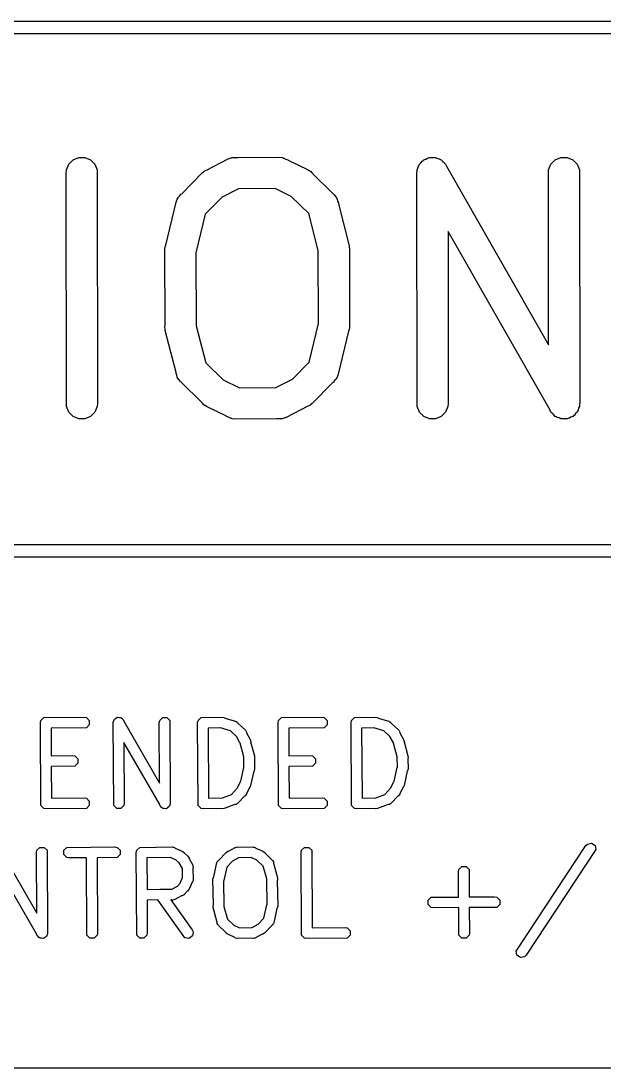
# Model space of a CAD drawing. Extents: x 138 to 258, y -115 to -93.
# Drawn here: x 225.34 to 231.01, y -103.04 to -92.88 of the extents above; entities that cross this region are included whole.
import ezdxf

# ---------------------------------------------------------------- set-up
doc = ezdxf.new("R2010")
doc.units = 0
doc.layers.add('BLACK', color=7, linetype='CONTINUOUS')

msp = doc.modelspace()

# ---------------------------------------------------------------- linework, layer by layer
at = {"layer": 'BLACK', "linetype": 'CONTINUOUS'}
for p, q in [((164.0343, -92.879934), (258.0386, -92.8751)), ((257.975155, -92.99727), (164.117349, -93.002096)), ((225.851708, -94.224288), (225.906645, -94.201532)), ((225.906645, -94.201532), (225.966109, -94.201532)), ((225.966109, -94.201532), (226.021046, -94.224288)), ((227.358355, -94.214693), (227.386258, -94.204015)), ((227.386258, -94.204015), (227.39172, -94.203626)), ((227.39172, -94.203626), (227.396778, -94.201532)), ((227.396778, -94.201532), (227.423627, -94.201359)), ((227.423627, -94.201359), (227.445571, -94.1998)), ((227.445571, -94.1998), (227.449745, -94.201191)), ((227.449745, -94.201191), (227.852263, -94.198604)), ((227.852263, -94.198604), (227.881995, -94.201532)), ((227.881995, -94.201532), (227.887054, -94.203627)), ((227.887054, -94.203627), (227.892516, -94.204016)), ((227.892516, -94.204016), (227.918478, -94.216644)), ((229.276453, -94.21653), (229.294052, -94.206475)), ((229.294052, -94.206475), (229.303688, -94.20525)), ((229.303688, -94.20525), (229.312664, -94.201532)), ((229.312664, -94.201532), (229.332935, -94.201532)), ((229.332935, -94.201532), (229.353041, -94.198976)), ((229.353041, -94.198976), (229.362413, -94.201532)), ((229.362413, -94.201532), (229.372128, -94.201532)), ((229.372128, -94.201532), (229.390854, -94.209288)), ((230.534984, -94.224288), (230.589921, -94.201532)), ((230.589921, -94.201532), (230.649385, -94.201532)), ((230.649385, -94.201532), (230.704322, -94.224288)), ((225.786905, -94.321272), (225.809661, -94.266335)), ((225.809661, -94.266335), (225.851708, -94.224288)), ((226.021046, -94.224288), (226.063093, -94.266335)), ((226.063093, -94.266335), (226.085849, -94.321272)), ((227.147205, -94.32317), (227.358355, -94.214693)), ((227.918478, -94.216644), (227.936932, -94.224288)), ((227.936932, -94.224288), (227.939525, -94.226881)), ((227.939525, -94.226881), (228.133295, -94.321131)), ((229.192924, -94.321272), (229.20068, -94.302545)), ((229.20068, -94.302545), (229.206014, -94.282991)), ((229.206014, -94.282991), (229.211962, -94.27531)), ((229.211962, -94.27531), (229.21568, -94.266335)), ((229.21568, -94.266335), (229.230012, -94.252002)), ((229.230012, -94.252002), (229.242423, -94.235977)), ((229.242423, -94.235977), (229.250857, -94.231157)), ((229.250857, -94.231157), (229.257727, -94.224288)), ((229.257727, -94.224288), (229.276453, -94.21653)), ((229.390854, -94.209288), (229.410409, -94.214622)), ((229.410409, -94.214622), (229.418089, -94.22057)), ((229.418089, -94.22057), (229.427065, -94.224288)), ((229.427065, -94.224288), (229.441397, -94.23862)), ((229.441397, -94.23862), (229.457423, -94.251031)), ((229.457423, -94.251031), (229.462272, -94.259495)), ((229.462272, -94.259495), (229.469112, -94.266335)), ((229.469112, -94.266335), (229.476736, -94.28474)), ((229.476736, -94.28474), (230.469407, -96.01739)), ((230.470181, -94.321272), (230.492937, -94.266335)), ((230.492937, -94.266335), (230.534984, -94.224288)), ((230.704322, -94.224288), (230.746369, -94.266335)), ((230.746369, -94.266335), (230.769125, -94.321272)), ((225.783977, -94.351004), (225.786905, -94.321272)), ((225.786905, -96.615936), (225.783977, -94.351004)), ((226.085849, -94.321272), (226.088777, -96.586204)), ((226.906621, -94.552487), (227.105871, -94.349679)), ((227.105871, -94.349679), (227.117557, -94.340087)), ((227.117557, -94.340087), (227.120195, -94.337047)), ((227.120195, -94.337047), (227.12305, -94.33558)), ((227.12305, -94.33558), (227.128965, -94.330726)), ((227.128965, -94.330726), (227.147205, -94.32317)), ((228.133295, -94.321131), (228.146091, -94.329186)), ((228.146091, -94.329186), (228.149808, -94.330726)), ((228.149808, -94.330726), (228.152075, -94.332953)), ((228.152075, -94.332953), (228.158578, -94.337047)), ((228.158578, -94.337047), (228.172035, -94.352563)), ((228.172035, -94.352563), (228.385778, -94.562555)), ((229.189996, -94.351004), (229.190749, -94.343356)), ((229.192924, -96.615936), (229.189996, -94.351004)), ((229.190368, -94.340359), (229.191426, -94.336477)), ((229.190749, -94.343356), (229.190368, -94.340359)), ((229.191426, -94.336477), (229.192924, -94.321272)), ((230.467253, -94.351004), (230.470181, -94.321272)), ((230.469407, -96.01739), (230.467253, -94.351004)), ((230.769125, -94.321272), (230.772053, -96.586204)), ((227.458046, -94.503201), (227.297589, -94.585635)), ((227.812089, -94.500925), (227.458046, -94.503201)), ((227.970254, -94.577857), (227.812089, -94.500925)), ((226.852908, -94.633356), (226.86296, -94.605222)), ((226.86296, -94.605222), (226.869705, -94.596118)), ((226.869705, -94.596118), (226.874042, -94.585649)), ((226.874042, -94.585649), (226.887957, -94.571485)), ((226.887957, -94.571485), (226.898361, -94.557444)), ((226.898361, -94.557444), (226.906621, -94.552487)), ((227.297589, -94.585635), (227.135151, -94.750974)), ((228.139664, -94.744294), (227.970254, -94.577857)), ((228.385778, -94.562555), (228.404731, -94.585649)), ((228.404731, -94.585649), (228.409066, -94.596116)), ((228.409066, -94.596116), (228.415813, -94.605221)), ((228.415813, -94.605221), (228.420658, -94.6241)), ((226.751357, -95.050622), (226.852908, -94.633356)), ((228.420658, -94.6241), (228.427487, -94.640586)), ((228.427487, -94.640586), (228.427487, -94.650707)), ((228.427487, -94.650707), (228.532303, -95.059107)), ((227.135151, -94.750974), (227.044015, -95.125449)), ((228.232084, -95.104394), (228.139664, -94.744294)), ((230.485312, -96.652467), (229.492641, -94.919817)), ((229.492641, -94.919817), (229.494796, -96.586204)), ((226.74192, -95.09607), (226.74243, -95.090884)), ((226.744697, -95.831087), (226.74192, -95.09607)), ((226.7421, -95.088662), (226.743023, -95.084869)), ((226.74243, -95.090884), (226.7421, -95.088662)), ((226.743023, -95.084869), (226.744848, -95.066338)), ((226.744848, -95.066338), (226.751357, -95.050622)), ((228.234757, -95.811757), (228.232084, -95.104394)), ((228.532303, -95.059107), (228.533065, -95.064262)), ((228.533065, -95.064262), (228.533925, -95.066338)), ((228.533925, -95.066338), (228.533939, -95.070174)), ((228.533939, -95.070174), (228.536673, -95.088662)), ((228.536673, -95.088662), (228.534075, -95.106119)), ((228.534075, -95.106119), (228.536853, -95.841137)), ((227.044015, -95.125449), (227.046688, -95.832811)), ((226.7421, -95.848545), (226.744697, -95.831087)), ((227.046688, -95.832811), (227.139108, -96.192912)), ((228.143621, -96.186232), (228.234757, -95.811757)), ((226.744833, -95.867031), (226.7421, -95.848545)), ((226.744848, -95.870869), (226.744833, -95.867031)), ((226.745707, -95.872944), (226.744848, -95.870869)), ((226.74647, -95.878099), (226.745707, -95.872944)), ((226.851286, -96.286498), (226.74647, -95.878099)), ((228.527415, -95.886584), (228.425865, -96.303851)), ((228.533925, -95.870869), (228.527415, -95.886584)), ((228.535749, -95.852337), (228.533925, -95.870869)), ((228.536673, -95.848545), (228.535749, -95.852337)), ((228.536853, -95.841137), (228.536342, -95.846322)), ((228.536342, -95.846322), (228.536673, -95.848545)), ((227.139108, -96.192912), (227.308519, -96.359351)), ((227.981181, -96.351573), (228.143621, -96.186232)), ((226.851286, -96.29662), (226.851286, -96.286498)), ((226.858115, -96.313107), (226.851286, -96.29662)), ((226.86296, -96.331985), (226.858115, -96.313107)), ((226.869703, -96.341086), (226.86296, -96.331985)), ((226.874041, -96.351558), (226.869703, -96.341086)), ((228.409068, -96.341088), (228.404732, -96.351558)), ((228.415813, -96.331986), (228.409068, -96.341088)), ((228.425865, -96.303851), (228.415813, -96.331986)), ((226.892995, -96.374652), (226.874041, -96.351558)), ((227.106739, -96.584646), (226.892995, -96.374652)), ((227.308519, -96.359351), (227.466684, -96.436282)), ((227.466684, -96.436282), (227.820726, -96.434006)), ((227.820726, -96.434006), (227.981181, -96.351573)), ((228.372154, -96.384717), (228.172902, -96.587529)), ((228.380412, -96.379763), (228.372154, -96.384717)), ((228.390813, -96.365724), (228.380412, -96.379763)), ((228.404732, -96.351558), (228.390813, -96.365724)), ((225.809661, -96.670873), (225.786905, -96.615936)), ((226.085849, -96.615936), (226.063093, -96.670873)), ((226.088777, -96.586204), (226.085849, -96.615936)), ((227.120195, -96.600161), (227.106739, -96.584646)), ((227.126697, -96.604254), (227.120195, -96.600161)), ((227.128965, -96.606482), (227.126697, -96.604254)), ((227.132683, -96.608022), (227.128965, -96.606482)), ((227.145479, -96.616077), (227.132683, -96.608022)), ((227.339248, -96.710327), (227.145479, -96.616077)), ((228.131567, -96.614037), (227.920418, -96.722515)), ((228.149808, -96.606482), (228.131567, -96.614037)), ((228.155722, -96.601627), (228.149808, -96.606482)), ((228.158578, -96.600161), (228.155722, -96.601627)), ((228.161215, -96.59712), (228.158578, -96.600161)), ((228.172902, -96.587529), (228.161215, -96.59712)), ((229.21568, -96.670873), (229.192924, -96.615936)), ((229.491868, -96.615936), (229.469112, -96.670873)), ((229.494796, -96.586204), (229.491868, -96.615936)), ((230.761368, -96.634662), (230.756035, -96.654217)), ((230.769125, -96.615936), (230.761368, -96.634662)), ((230.770622, -96.60073), (230.769125, -96.615936)), ((230.771681, -96.596849), (230.770622, -96.60073)), ((230.772053, -96.586204), (230.771299, -96.593851)), ((230.771299, -96.593851), (230.771681, -96.596849)), ((225.851708, -96.71292), (225.809661, -96.670873)), ((225.906645, -96.735676), (225.851708, -96.71292)), ((225.966109, -96.735676), (225.906645, -96.735676)), ((226.021046, -96.71292), (225.966109, -96.735676)), ((226.063093, -96.670873), (226.021046, -96.71292)), ((227.341841, -96.71292), (227.339248, -96.710327)), ((227.360288, -96.720561), (227.341841, -96.71292)), ((227.386258, -96.733193), (227.360288, -96.720561)), ((227.39172, -96.733581), (227.386258, -96.733193)), ((227.396778, -96.735676), (227.39172, -96.733581)), ((227.42651, -96.738604), (227.396778, -96.735676)), ((227.82903, -96.736016), (227.42651, -96.738604)), ((227.833202, -96.737407), (227.82903, -96.736016)), ((227.85513, -96.735848), (227.833202, -96.737407)), ((227.881995, -96.735676), (227.85513, -96.735848)), ((227.887054, -96.73358), (227.881995, -96.735676)), ((227.892516, -96.733192), (227.887054, -96.73358)), ((227.920418, -96.722515), (227.892516, -96.733192)), ((229.257727, -96.71292), (229.21568, -96.670873)), ((229.312664, -96.735676), (229.257727, -96.71292)), ((229.372128, -96.735676), (229.312664, -96.735676)), ((229.427065, -96.71292), (229.372128, -96.735676)), ((229.469112, -96.670873), (229.427065, -96.71292)), ((230.492937, -96.670873), (230.485312, -96.652467)), ((230.499776, -96.677712), (230.492937, -96.670873)), ((230.504626, -96.686177), (230.499776, -96.677712)), ((230.520651, -96.698587), (230.504626, -96.686177)), ((230.534984, -96.71292), (230.520651, -96.698587)), ((230.543959, -96.716637), (230.534984, -96.71292)), ((230.55164, -96.722586), (230.543959, -96.716637)), ((230.571194, -96.727919), (230.55164, -96.722586)), ((230.589921, -96.735676), (230.571194, -96.727919)), ((230.599636, -96.735676), (230.589921, -96.735676)), ((230.609008, -96.738232), (230.599636, -96.735676)), ((230.629114, -96.735676), (230.609008, -96.738232)), ((230.649385, -96.735676), (230.629114, -96.735676)), ((230.65836, -96.731957), (230.649385, -96.735676)), ((230.667997, -96.730733), (230.65836, -96.731957)), ((230.685595, -96.720677), (230.667997, -96.730733)), ((230.704322, -96.71292), (230.685595, -96.720677)), ((230.711191, -96.70605), (230.704322, -96.71292)), ((230.719626, -96.701231), (230.711191, -96.70605)), ((230.732036, -96.685205), (230.719626, -96.701231)), ((230.746369, -96.670873), (230.732036, -96.685205)), ((230.750086, -96.661897), (230.746369, -96.670873)), ((230.756035, -96.654217), (230.750086, -96.661897)), ((214.247846, -97.959923), (236.4486, -97.9551)), ((236.385117, -98.077285), (214.282291, -98.082087)), ((225.533282, -99.6855), (225.537342, -99.665088)), ((225.537342, -100.488232), (225.533282, -99.6855)), ((225.537342, -99.665088), (225.56621, -99.63622)), ((225.56621, -99.63622), (225.959156, -99.63216)), ((225.959156, -99.63216), (225.979568, -99.63622)), ((225.979568, -99.63622), (226.008436, -99.665088)), ((226.008436, -99.665088), (226.008436, -99.705912)), ((226.241095, -99.6855), (226.245155, -99.665088)), ((226.245155, -100.488232), (226.241095, -99.6855)), ((226.245155, -99.665088), (226.250335, -99.659907)), ((226.250335, -99.659907), (226.252263, -99.65284)), ((226.252263, -99.65284), (226.264256, -99.645986)), ((226.264256, -99.645986), (226.274023, -99.63622)), ((226.274023, -99.63622), (226.281348, -99.63622)), ((226.281348, -99.63622), (226.287708, -99.632586)), ((226.287708, -99.632586), (226.301033, -99.63622)), ((226.301033, -99.63622), (226.314847, -99.63622)), ((226.314847, -99.63622), (226.320027, -99.6414)), ((226.320027, -99.6414), (226.327095, -99.643328)), ((226.327095, -99.643328), (226.334114, -99.655487)), ((226.334114, -99.655487), (226.343715, -99.665088)), ((226.343715, -99.665088), (226.34375, -99.672179)), ((226.34375, -99.672179), (226.69111, -100.27389)), ((226.688135, -99.6855), (226.692195, -99.665088)), ((226.69111, -100.27389), (226.688135, -99.6855)), ((226.692195, -99.665088), (226.721063, -99.63622)), ((226.721063, -99.63622), (226.761887, -99.63622)), ((226.761887, -99.63622), (226.790755, -99.665088)), ((226.790755, -99.665088), (226.794815, -100.46782)), ((227.060668, -99.6855), (227.064728, -99.665088)), ((227.064728, -100.488232), (227.060668, -99.6855)), ((227.064728, -99.665088), (227.093596, -99.63622)), ((227.093596, -99.63622), (227.300275, -99.63216)), ((227.300275, -99.63216), (227.320687, -99.63622)), ((227.320687, -99.63622), (227.325488, -99.641021)), ((227.325488, -99.641021), (227.428902, -99.67215)), ((227.428902, -99.67215), (227.431223, -99.673473)), ((227.431223, -99.673473), (227.432448, -99.673473)), ((227.432448, -99.673473), (227.434348, -99.675254)), ((227.434348, -99.675254), (227.446983, -99.682457)), ((227.446983, -99.682457), (227.451352, -99.691195)), ((227.451352, -99.691195), (227.524259, -99.759543)), ((227.842988, -99.6855), (227.847048, -99.665088)), ((227.847048, -100.488232), (227.842988, -99.6855)), ((227.847048, -99.665088), (227.875916, -99.63622)), ((227.875916, -99.63622), (228.268862, -99.63216)), ((228.268862, -99.63216), (228.289274, -99.63622)), ((228.289274, -99.63622), (228.318142, -99.665088)), ((228.318142, -99.665088), (228.318142, -99.705912)), ((228.550801, -99.6855), (228.554861, -99.665088)), ((228.554861, -100.488232), (228.550801, -99.6855)), ((228.554861, -99.665088), (228.583729, -99.63622)), ((228.583729, -99.63622), (228.790408, -99.63216)), ((228.790408, -99.63216), (228.81082, -99.63622)), ((228.81082, -99.63622), (228.815621, -99.641021)), ((228.815621, -99.641021), (228.919035, -99.67215)), ((228.919035, -99.67215), (228.921356, -99.673473)), ((228.921356, -99.673473), (228.922581, -99.673473)), ((228.922581, -99.673473), (228.924481, -99.675254)), ((228.924481, -99.675254), (228.937116, -99.682457)), ((228.937116, -99.682457), (228.941485, -99.691195)), ((228.941485, -99.691195), (229.014392, -99.759543)), ((225.979568, -99.73478), (225.636272, -99.738327)), ((225.636272, -99.738327), (225.637634, -100.007721)), ((226.008436, -99.705912), (225.979568, -99.73478)), ((227.282406, -99.735531), (227.163656, -99.737864)), ((227.163656, -99.737864), (227.167091, -100.417096)), ((227.283408, -99.736103), (227.282406, -99.735531)), ((227.379028, -99.764885), (227.283408, -99.736103)), ((227.438772, -99.820894), (227.379028, -99.764885)), ((227.524259, -99.759543), (227.535822, -99.776847)), ((227.535822, -99.776847), (227.535822, -99.783025)), ((227.535822, -99.783025), (227.571504, -99.847913)), ((228.289274, -99.73478), (227.945978, -99.738327)), ((227.945978, -99.738327), (227.94734, -100.007721)), ((228.318142, -99.705912), (228.289274, -99.73478)), ((228.772539, -99.735531), (228.653789, -99.737864)), ((228.653789, -99.737864), (228.657224, -100.417096)), ((228.773541, -99.736103), (228.772539, -99.735531)), ((228.869161, -99.764885), (228.773541, -99.736103)), ((228.928905, -99.820894), (228.869161, -99.764885)), ((229.014392, -99.759543), (229.025955, -99.776847)), ((229.025955, -99.776847), (229.025955, -99.783025)), ((229.025955, -99.783025), (229.061637, -99.847913)), ((226.692159, -100.48114), (226.344799, -99.879429)), ((226.344799, -99.879429), (226.347775, -100.46782)), ((227.438833, -99.821114), (227.438772, -99.820894)), ((227.471877, -99.881205), (227.438833, -99.821114)), ((227.472048, -99.884704), (227.471877, -99.881205)), ((227.508443, -100.017083), (227.472048, -99.884704)), ((227.571504, -99.847913), (227.577001, -99.867986)), ((227.577001, -99.867986), (227.575544, -99.872354)), ((227.575544, -99.872354), (227.612795, -100.007843)), ((228.928966, -99.821114), (228.928905, -99.820894)), ((228.96201, -99.881205), (228.928966, -99.821114)), ((228.962181, -99.884704), (228.96201, -99.881205)), ((228.998576, -100.017083), (228.962181, -99.884704)), ((229.061637, -99.847913), (229.067134, -99.867986)), ((229.067134, -99.867986), (229.065677, -99.872354)), ((229.065677, -99.872354), (229.102928, -100.007843)), ((225.637634, -100.007721), (225.847396, -100.004693)), ((225.847396, -100.004693), (225.867808, -100.008753)), ((225.867808, -100.008753), (225.896676, -100.037621)), ((225.896676, -100.078445), (225.867808, -100.107313)), ((225.896676, -100.037621), (225.896676, -100.078445)), ((227.507708, -100.02078), (227.508443, -100.017083)), ((227.510655, -100.116735), (227.507708, -100.02078)), ((227.613807, -100.02863), (227.611323, -100.032769)), ((227.611323, -100.032769), (227.614388, -100.13254)), ((227.612795, -100.007843), (227.613807, -100.02863)), ((227.94734, -100.007721), (228.157102, -100.004693)), ((228.157102, -100.004693), (228.177514, -100.008753)), ((228.177514, -100.008753), (228.206382, -100.037621)), ((228.206382, -100.078445), (228.177514, -100.107313)), ((228.206382, -100.037621), (228.206382, -100.078445)), ((228.997841, -100.02078), (228.998576, -100.017083)), ((229.000788, -100.116735), (228.997841, -100.02078)), ((229.10394, -100.02863), (229.101456, -100.032769)), ((229.101456, -100.032769), (229.104521, -100.13254)), ((229.102928, -100.007843), (229.10394, -100.02863)), ((225.867808, -100.107313), (225.638155, -100.110628)), ((225.638155, -100.110628), (225.639708, -100.41778)), ((227.479037, -100.253895), (227.509301, -100.119603)), ((227.509301, -100.119603), (227.510655, -100.116735)), ((227.606597, -100.156682), (227.575542, -100.29449)), ((227.610328, -100.152952), (227.606597, -100.156682)), ((227.614388, -100.13254), (227.610328, -100.152952)), ((228.177514, -100.107313), (227.947861, -100.110628)), ((227.947861, -100.110628), (227.949414, -100.41778)), ((228.96917, -100.253895), (228.999434, -100.119603)), ((228.999434, -100.119603), (229.000788, -100.116735)), ((229.09673, -100.156682), (229.065675, -100.29449)), ((229.100461, -100.152952), (229.09673, -100.156682)), ((229.104521, -100.13254), (229.100461, -100.152952)), ((227.448535, -100.318651), (227.476086, -100.257699)), ((227.476086, -100.257699), (227.479037, -100.253895)), ((227.575542, -100.29449), (227.566653, -100.313308)), ((228.938668, -100.318651), (228.966219, -100.257699)), ((228.966219, -100.257699), (228.96917, -100.253895)), ((229.065675, -100.29449), (229.056786, -100.313308)), ((227.300704, -100.414565), (227.388907, -100.382256)), ((227.388907, -100.382256), (227.448535, -100.318651)), ((227.515223, -100.398445), (227.449752, -100.468284)), ((227.521491, -100.396356), (227.515223, -100.398445)), ((227.534251, -100.379914), (227.521491, -100.396356)), ((227.535791, -100.376505), (227.534251, -100.379914)), ((227.535822, -100.376473), (227.535791, -100.376505)), ((227.563502, -100.315198), (227.535822, -100.376438)), ((227.535822, -100.376438), (227.535822, -100.376473)), ((227.566653, -100.313308), (227.563502, -100.315198)), ((228.790837, -100.414565), (228.87904, -100.382256)), ((228.87904, -100.382256), (228.938668, -100.318651)), ((229.005356, -100.398445), (228.939885, -100.468284)), ((229.011624, -100.396356), (229.005356, -100.398445)), ((229.024384, -100.379914), (229.011624, -100.396356)), ((229.025924, -100.376505), (229.024384, -100.379914)), ((229.025955, -100.376473), (229.025924, -100.376505)), ((229.053635, -100.315198), (229.025955, -100.376438)), ((229.025955, -100.376438), (229.025955, -100.376473)), ((229.056786, -100.313308), (229.053635, -100.315198)), ((225.56621, -100.5171), (225.537342, -100.488232)), ((225.639708, -100.41778), (225.959156, -100.41448)), ((225.959156, -100.41448), (225.979568, -100.41854)), ((225.979568, -100.41854), (226.008436, -100.447408)), ((226.008436, -100.488232), (225.979568, -100.5171)), ((226.008436, -100.447408), (226.008436, -100.488232)), ((226.274023, -100.5171), (226.245155, -100.488232)), ((226.343715, -100.488232), (226.314847, -100.5171)), ((226.347775, -100.46782), (226.343715, -100.488232)), ((226.692195, -100.488232), (226.692159, -100.48114)), ((226.701795, -100.497832), (226.692195, -100.488232)), ((226.708815, -100.509992), (226.701795, -100.497832)), ((226.771653, -100.507333), (226.761887, -100.5171)), ((226.783647, -100.50048), (226.771653, -100.507333)), ((226.785574, -100.493412), (226.783647, -100.50048)), ((226.790755, -100.488232), (226.785574, -100.493412)), ((226.794815, -100.46782), (226.790755, -100.488232)), ((227.093596, -100.5171), (227.064728, -100.488232)), ((227.167091, -100.417096), (227.300275, -100.41448)), ((227.300275, -100.41448), (227.300704, -100.414565)), ((227.422456, -100.479847), (227.317142, -100.518423)), ((227.432448, -100.479847), (227.422456, -100.479847)), ((227.444569, -100.471747), (227.432448, -100.479847)), ((227.446983, -100.470863), (227.444569, -100.471747)), ((227.44753, -100.469768), (227.446983, -100.470863)), ((227.449752, -100.468284), (227.44753, -100.469768)), ((227.875916, -100.5171), (227.847048, -100.488232)), ((227.949414, -100.41778), (228.268862, -100.41448)), ((228.268862, -100.41448), (228.289274, -100.41854)), ((228.289274, -100.41854), (228.318142, -100.447408)), ((228.318142, -100.488232), (228.289274, -100.5171)), ((228.318142, -100.447408), (228.318142, -100.488232)), ((228.583729, -100.5171), (228.554861, -100.488232)), ((228.657224, -100.417096), (228.790408, -100.41448)), ((228.790408, -100.41448), (228.790837, -100.414565)), ((228.912589, -100.479847), (228.807275, -100.518423)), ((228.922581, -100.479847), (228.912589, -100.479847)), ((228.934702, -100.471747), (228.922581, -100.479847)), ((228.937116, -100.470863), (228.934702, -100.471747)), ((228.937663, -100.469768), (228.937116, -100.470863)), ((228.939885, -100.468284), (228.937663, -100.469768)), ((225.586622, -100.52116), (225.56621, -100.5171)), ((225.979568, -100.5171), (225.586622, -100.52116)), ((226.314847, -100.5171), (226.274023, -100.5171)), ((226.715882, -100.511919), (226.708815, -100.509992)), ((226.721063, -100.5171), (226.715882, -100.511919)), ((226.734877, -100.5171), (226.721063, -100.5171)), ((226.748202, -100.520734), (226.734877, -100.5171)), ((226.754562, -100.5171), (226.748202, -100.520734)), ((226.761887, -100.5171), (226.754562, -100.5171)), ((227.114008, -100.52116), (227.093596, -100.5171)), ((227.289853, -100.517705), (227.114008, -100.52116)), ((227.296494, -100.521026), (227.289853, -100.517705)), ((227.317142, -100.518423), (227.296494, -100.521026)), ((227.896328, -100.52116), (227.875916, -100.5171)), ((228.289274, -100.5171), (227.896328, -100.52116)), ((228.604141, -100.52116), (228.583729, -100.5171)), ((228.779986, -100.517705), (228.604141, -100.52116)), ((228.786627, -100.521026), (228.779986, -100.517705)), ((228.807275, -100.518423), (228.786627, -100.521026)), ((225.500088, -100.924579), (225.528956, -100.895711)), ((225.528956, -100.895711), (225.56978, -100.895711)), ((225.56978, -100.895711), (225.598648, -100.924579)), ((225.760861, -100.924579), (225.789729, -100.895711)), ((225.789729, -100.895711), (226.257181, -100.891651)), ((226.257181, -100.891651), (226.277593, -100.895711)), ((226.277593, -100.895711), (226.306461, -100.924579)), ((226.468674, -100.924579), (226.497542, -100.895711)), ((226.497542, -100.895711), (226.815981, -100.891651)), ((226.815981, -100.891651), (226.8186, -100.892172)), ((226.8186, -100.892172), (226.819762, -100.891785)), ((226.819762, -100.891785), (226.822203, -100.892888)), ((226.822203, -100.892888), (226.836393, -100.895711)), ((226.836393, -100.895711), (226.842946, -100.902264)), ((226.842946, -100.902264), (226.910868, -100.932964)), ((227.360546, -100.932964), (227.425434, -100.897282)), ((227.425434, -100.897282), (227.42801, -100.896576)), ((227.42801, -100.896576), (227.428876, -100.895711)), ((227.428876, -100.895711), (227.43139, -100.89565)), ((227.43139, -100.89565), (227.445507, -100.891785)), ((227.445507, -100.891785), (227.455378, -100.895075)), ((227.455378, -100.895075), (227.598301, -100.891651)), ((227.598301, -100.891651), (227.60092, -100.892172)), ((227.60092, -100.892172), (227.602082, -100.891785)), ((227.602082, -100.891785), (227.604523, -100.892888)), ((227.604523, -100.892888), (227.618713, -100.895711)), ((227.618713, -100.895711), (227.625266, -100.902264)), ((227.625266, -100.902264), (227.693186, -100.932964)), ((228.070567, -100.924579), (228.099435, -100.895711)), ((228.099435, -100.895711), (228.140259, -100.895711)), ((228.140259, -100.895711), (228.169127, -100.924579)), ((230.153708, -101.903226), (230.832212, -100.87815)), ((230.832212, -100.87815), (230.846913, -100.863419)), ((230.846913, -100.863419), (230.886946, -100.855412)), ((230.886946, -100.855412), (230.920913, -100.878057)), ((230.920913, -100.878057), (230.92892, -100.91809)), ((225.151643, -100.93167), (225.499003, -101.533381)), ((225.496028, -100.944991), (225.500088, -100.924579)), ((225.499003, -101.533381), (225.496028, -100.944991)), ((225.598648, -100.924579), (225.602708, -101.727311)), ((225.760861, -100.965403), (225.760861, -100.924579)), ((225.789729, -100.994271), (225.760861, -100.965403)), ((225.810141, -100.998331), (225.789729, -100.994271)), ((225.980583, -100.99685), (225.810141, -100.998331)), ((225.984381, -101.747723), (225.980583, -100.99685)), ((226.277593, -100.994271), (226.083302, -100.995958)), ((226.083302, -100.995958), (226.087001, -101.727311)), ((226.306461, -100.965403), (226.277593, -100.994271)), ((226.306461, -100.924579), (226.306461, -100.965403)), ((226.464614, -100.944991), (226.468674, -100.924579)), ((226.468674, -101.747723), (226.464614, -100.944991)), ((226.796721, -100.994776), (226.567603, -100.997697)), ((226.567603, -100.997697), (226.569155, -101.304584)), ((226.853107, -101.020263), (226.796721, -100.994776)), ((226.910868, -100.932964), (226.910901, -100.932965)), ((226.910901, -100.932965), (226.910934, -100.932994)), ((226.910934, -100.932994), (226.914342, -100.934535)), ((226.914342, -100.934535), (226.930783, -100.947295)), ((226.930783, -100.947295), (226.932426, -100.952225)), ((226.932426, -100.952225), (226.962507, -100.979141)), ((226.962507, -100.979141), (226.96269, -100.979202)), ((226.96269, -100.979202), (226.9628, -100.979403)), ((226.9628, -100.979403), (226.965458, -100.981781)), ((226.965458, -100.981781), (226.977021, -100.999086)), ((226.977021, -100.999086), (226.97702, -101.005262)), ((226.97702, -101.005262), (227.012703, -101.070149)), ((227.267039, -101.019221), (227.337064, -100.944527)), ((227.337064, -100.944527), (227.354368, -100.932964)), ((227.354368, -100.932964), (227.360546, -100.932964)), ((227.456451, -100.998159), (227.398635, -101.029953)), ((227.579976, -100.995199), (227.456451, -100.998159)), ((227.635399, -101.02025), (227.579976, -100.995199)), ((227.693186, -100.932964), (227.693221, -100.932964)), ((227.693221, -100.932964), (227.693253, -100.932994)), ((227.693253, -100.932994), (227.696662, -100.934535)), ((227.696662, -100.934535), (227.713103, -100.947295)), ((227.713103, -100.947295), (227.715191, -100.953561)), ((227.715191, -100.953561), (227.785031, -101.019034)), ((228.066507, -100.944991), (228.070567, -100.924579)), ((228.070567, -101.747723), (228.066507, -100.944991)), ((228.169127, -100.924579), (228.172933, -101.677271)), ((230.92892, -100.91809), (230.250416, -101.943166)), ((226.881117, -101.045325), (226.853107, -101.020263)), ((226.911876, -101.101261), (226.881117, -101.045325)), ((226.91454, -101.187981), (226.911876, -101.101261)), ((227.012703, -101.070149), (227.013408, -101.072726)), ((227.013408, -101.072726), (227.014274, -101.073592)), ((227.014274, -101.073592), (227.014353, -101.076175)), ((227.014353, -101.076175), (227.0182, -101.090222)), ((227.0182, -101.090222), (227.015073, -101.099603)), ((227.015073, -101.099603), (227.018334, -101.205764)), ((227.217471, -101.181621), (227.248527, -101.043814)), ((227.248527, -101.043814), (227.250994, -101.038591)), ((227.250994, -101.036338), (227.253139, -101.034049)), ((227.250994, -101.038591), (227.250994, -101.036338)), ((227.253139, -101.034049), (227.257416, -101.024996)), ((227.257416, -101.024996), (227.267039, -101.019221)), ((227.344274, -101.087764), (227.314768, -101.218701)), ((227.398415, -101.030013), (227.344274, -101.087764)), ((227.398635, -101.029953), (227.398415, -101.030013)), ((227.698147, -101.079074), (227.635399, -101.02025)), ((227.731963, -101.202067), (227.698147, -101.079074)), ((227.785031, -101.019034), (227.78824, -101.023837)), ((227.78824, -101.023837), (227.790172, -101.024996)), ((227.790172, -101.024996), (227.79098, -101.027937)), ((227.79098, -101.027937), (227.796594, -101.036338)), ((227.796594, -101.036338), (227.796593, -101.048352)), ((227.796593, -101.048352), (227.836315, -101.192827)), ((229.593894, -101.131258), (229.597954, -101.110846)), ((229.597954, -101.110846), (229.626822, -101.081978)), ((229.626822, -101.081978), (229.667646, -101.081978)), ((229.667646, -101.081978), (229.696514, -101.110846)), ((229.696514, -101.110846), (229.69827, -101.37757)), ((225.500052, -101.740631), (225.152692, -101.13892)), ((226.88972, -101.242892), (226.91454, -101.187981)), ((227.017096, -101.211986), (227.014274, -101.226176)), ((227.0182, -101.209545), (227.017096, -101.211986)), ((227.018334, -101.205764), (227.017812, -101.208383)), ((227.017812, -101.208383), (227.0182, -101.209545)), ((227.209681, -101.205764), (227.213741, -101.185352)), ((227.21326, -101.453689), (227.209681, -101.205764)), ((227.213741, -101.185352), (227.217471, -101.181621)), ((227.314768, -101.218701), (227.312841, -101.222779)), ((227.731228, -101.205764), (227.731963, -101.202067)), ((227.734747, -101.449522), (227.731228, -101.205764)), ((227.837327, -101.213614), (227.834328, -101.218612)), ((227.834328, -101.218612), (227.837908, -101.466538)), ((227.836315, -101.192827), (227.837327, -101.213614)), ((229.59552, -101.378247), (229.593894, -101.131258)), ((226.569155, -101.304584), (226.692233, -101.303015)), ((226.692233, -101.303015), (226.692683, -101.302701)), ((226.692683, -101.302701), (226.694316, -101.302989)), ((226.694316, -101.302989), (226.808965, -101.301527)), ((226.808965, -101.301527), (226.86466, -101.2709)), ((226.86466, -101.2709), (226.88972, -101.242892)), ((226.96269, -101.320567), (226.957759, -101.32221)), ((226.97545, -101.304125), (226.96269, -101.320567)), ((226.976989, -101.300719), (226.97545, -101.304125)), ((226.977021, -101.300684), (226.976989, -101.300719)), ((227.00772, -101.232729), (226.977021, -101.300649)), ((226.977021, -101.300649), (226.977021, -101.300684)), ((227.014274, -101.226176), (227.00772, -101.232729)), ((227.312841, -101.222779), (227.316361, -101.466538)), ((226.67531, -101.406111), (226.569676, -101.407458)), ((226.569676, -101.407458), (226.571294, -101.727311)), ((226.936328, -101.772293), (226.67531, -101.406111)), ((226.809031, -101.404406), (226.800405, -101.404516)), ((226.800405, -101.404516), (227.008692, -101.696722)), ((226.819763, -101.407984), (226.809031, -101.404406)), ((226.833987, -101.404088), (226.819763, -101.407984)), ((226.836393, -101.404058), (226.833987, -101.404088)), ((226.837258, -101.403192), (226.836393, -101.404058)), ((226.839836, -101.402487), (226.837258, -101.403192)), ((226.904722, -101.366804), (226.839836, -101.402487)), ((226.910901, -101.366804), (226.904722, -101.366804)), ((226.928205, -101.355241), (226.910901, -101.366804)), ((226.930584, -101.352581), (226.928205, -101.355241)), ((226.930784, -101.352472), (226.930584, -101.352581)), ((226.930844, -101.352291), (226.930784, -101.352472)), ((226.957759, -101.32221), (226.930844, -101.352291)), ((229.299927, -101.408872), (229.328795, -101.380004)), ((229.299927, -101.449696), (229.299927, -101.408872)), ((229.328795, -101.380004), (229.59552, -101.378247)), ((229.69827, -101.37757), (229.945261, -101.375944)), ((229.945261, -101.375944), (229.965673, -101.380004)), ((229.965673, -101.380004), (229.994541, -101.408872)), ((229.994541, -101.408872), (229.994541, -101.449696)), ((227.210262, -101.458688), (227.21326, -101.453689)), ((227.211274, -101.479475), (227.210262, -101.458688)), ((227.250994, -101.623947), (227.211274, -101.479475)), ((227.316361, -101.466538), (227.315625, -101.470234)), ((227.315625, -101.470234), (227.349439, -101.593226)), ((227.703313, -101.584536), (227.732821, -101.453601)), ((227.732821, -101.453601), (227.734747, -101.449522)), ((227.830117, -101.49068), (227.799061, -101.628488)), ((227.833848, -101.48695), (227.830117, -101.49068)), ((227.837908, -101.466538), (227.833848, -101.48695)), ((229.328795, -101.478564), (229.299927, -101.449696)), ((229.349207, -101.482624), (229.328795, -101.478564)), ((229.596197, -101.480997), (229.349207, -101.482624)), ((229.597954, -101.747723), (229.596197, -101.480997)), ((229.965673, -101.478564), (229.698947, -101.48032)), ((229.698947, -101.48032), (229.700574, -101.727311)), ((229.994541, -101.449696), (229.965673, -101.478564)), ((227.250994, -101.635964), (227.250994, -101.623947)), ((227.349439, -101.593226), (227.412189, -101.652051)), ((227.649174, -101.642288), (227.703313, -101.584536)), ((225.602708, -101.727311), (225.598648, -101.747723)), ((226.087001, -101.727311), (226.082941, -101.747723)), ((226.571294, -101.727311), (226.567234, -101.747723)), ((227.008692, -101.696722), (227.017071, -101.715773)), ((227.017071, -101.715773), (227.009976, -101.755977)), ((227.256607, -101.644364), (227.250994, -101.635964)), ((227.257416, -101.647306), (227.256607, -101.644364)), ((227.259347, -101.648464), (227.257416, -101.647306)), ((227.262557, -101.653268), (227.259347, -101.648464)), ((227.332395, -101.718739), (227.262557, -101.653268)), ((227.334485, -101.725007), (227.332395, -101.718739)), ((227.350927, -101.737767), (227.334485, -101.725007)), ((227.412189, -101.652051), (227.467612, -101.677102)), ((227.467612, -101.677102), (227.591136, -101.674142)), ((227.591136, -101.674142), (227.648954, -101.642349)), ((227.648954, -101.642349), (227.649174, -101.642288)), ((227.710525, -101.727775), (227.693221, -101.739338)), ((227.780548, -101.653079), (227.710525, -101.727775)), ((227.790172, -101.647306), (227.780548, -101.653079)), ((227.794448, -101.638252), (227.790172, -101.647306)), ((227.796594, -101.635964), (227.794448, -101.638252)), ((227.799061, -101.628488), (227.796593, -101.63371)), ((227.796593, -101.63371), (227.796594, -101.635964)), ((228.172933, -101.677271), (228.492381, -101.673971)), ((228.492381, -101.673971), (228.512793, -101.678031)), ((228.512793, -101.678031), (228.541661, -101.706899)), ((228.541661, -101.706899), (228.541661, -101.747723)), ((229.700574, -101.727311), (229.696514, -101.747723)), ((225.500088, -101.747723), (225.500052, -101.740631)), ((225.509688, -101.757323), (225.500088, -101.747723)), ((225.516708, -101.769483), (225.509688, -101.757323)), ((225.523775, -101.77141), (225.516708, -101.769483)), ((225.528956, -101.776591), (225.523775, -101.77141)), ((225.54277, -101.776591), (225.528956, -101.776591)), ((225.556095, -101.780225), (225.54277, -101.776591)), ((225.562455, -101.776591), (225.556095, -101.780225)), ((225.56978, -101.776591), (225.562455, -101.776591)), ((225.579546, -101.766824), (225.56978, -101.776591)), ((225.59154, -101.759971), (225.579546, -101.766824)), ((225.593467, -101.752903), (225.59154, -101.759971)), ((225.598648, -101.747723), (225.593467, -101.752903)), ((226.013249, -101.776591), (225.984381, -101.747723)), ((226.054073, -101.776591), (226.013249, -101.776591)), ((226.082941, -101.747723), (226.054073, -101.776591)), ((226.497542, -101.776591), (226.468674, -101.747723)), ((226.538366, -101.776591), (226.497542, -101.776591)), ((226.567234, -101.747723), (226.538366, -101.776591)), ((226.976532, -101.779388), (226.936328, -101.772293)), ((227.009976, -101.755977), (226.976532, -101.779388)), ((227.354335, -101.739307), (227.350927, -101.737767)), ((227.354368, -101.739338), (227.354335, -101.739307)), ((227.354403, -101.739338), (227.354368, -101.739338)), ((227.422322, -101.770037), (227.354403, -101.739338)), ((227.428876, -101.776591), (227.422322, -101.770037)), ((227.443065, -101.779413), (227.428876, -101.776591)), ((227.445507, -101.780517), (227.443065, -101.779413)), ((227.446668, -101.780129), (227.445507, -101.780517)), ((227.449288, -101.780651), (227.446668, -101.780129)), ((227.592209, -101.777226), (227.449288, -101.780651)), ((227.602082, -101.780517), (227.592209, -101.777226)), ((227.616198, -101.776651), (227.602082, -101.780517)), ((227.618713, -101.776591), (227.616198, -101.776651)), ((227.619578, -101.775725), (227.618713, -101.776591)), ((227.622155, -101.77502), (227.619578, -101.775725)), ((227.687042, -101.739338), (227.622155, -101.77502)), ((227.693221, -101.739338), (227.687042, -101.739338)), ((228.099435, -101.776591), (228.070567, -101.747723)), ((228.119847, -101.780651), (228.099435, -101.776591)), ((228.512793, -101.776591), (228.119847, -101.780651)), ((228.541661, -101.747723), (228.512793, -101.776591)), ((229.626822, -101.776591), (229.597954, -101.747723)), ((229.667646, -101.776591), (229.626822, -101.776591)), ((229.696514, -101.747723), (229.667646, -101.776591)), ((230.161715, -101.943259), (230.153708, -101.903226)), ((230.195682, -101.965904), (230.161715, -101.943259)), ((230.235715, -101.957897), (230.195682, -101.965904)), ((230.250416, -101.943166), (230.235715, -101.957897)), ((214.28374, -103.037763), (236.386567, -103.036418))]:
    msp.add_line(p, q, dxfattribs=at)

doc.saveas('drawing.dxf')
